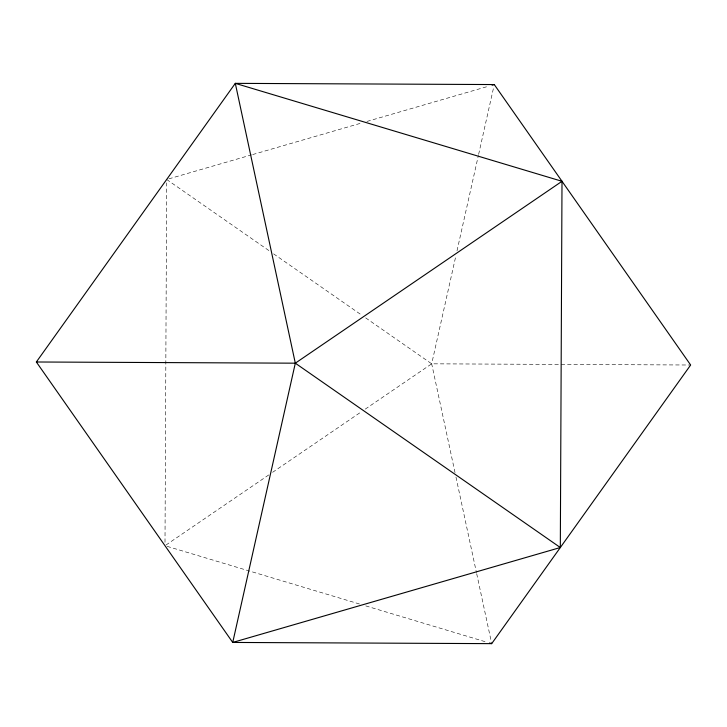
<?xml version="1.0" encoding="UTF-8"?>
<svg xmlns="http://www.w3.org/2000/svg" width="727" height="727" viewBox="0 0 727 727"><rect width="100%" height="100%" fill="white"/><g stroke="black" fill="none" stroke-linecap="round" stroke-linejoin="round"><path stroke-width="0.55" stroke-dasharray="3.63 2.73" d="M165.002 542.306L166.665 182.868M455.02 472.632L431.684 363.818L456.02 255.213M457.019 250.779L478.375 155.478M478.63 154.369L493.778 86.767M165.929 545.068L268.863 474.867M272.598 472.314L361.501 411.682M365.245 409.128L431.684 363.818L690.65 365.009M168.855 178.842L251.569 154.878M252.66 154.56L362.582 122.709M366.935 121.445L487.744 86.449M167.155 546.359L360.365 604.273M365.79 605.9L487.354 642.341M166.683 179.469L269.89 251.269M273.606 253.859L361.946 315.3M365.663 317.89L431.684 363.818M455.974 477.076L476.449 572.576M476.694 573.685L491.697 643.64"/><path stroke-width="1.09" d="M560.317 547.531L562.007 181.296L235.303 83.36L36.35 361.991L232.731 642.441L491.697 643.64L690.65 365.009L494.269 84.559L235.303 83.36L295.316 363.182L232.731 642.441L560.317 547.531L295.316 363.182L36.35 361.991M295.316 363.182L562.007 181.296M492.097 85.186L494.269 84.559M489.525 642.986L491.697 643.64"/></g></svg>
